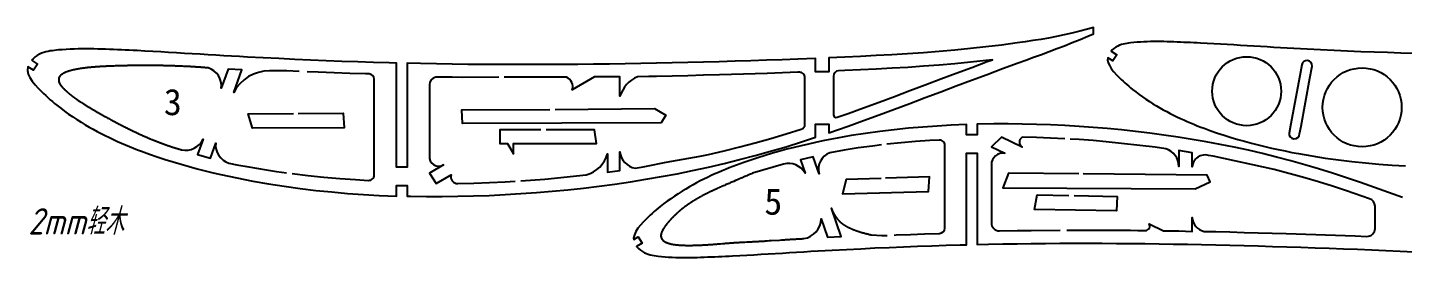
# Model space of a CAD drawing. Header units: millimetres. Extents: x 1828 to 2818, y 1050 to 1146.
# Drawn here: x 1828 to 2350, y 1058 to 1145 of the extents above; entities that cross this region are included whole.
import ezdxf

# ---------------------------------------------------------------- set-up
doc = ezdxf.new("R2010")
doc.units = ezdxf.units.MM
doc.layers.add('2mm轻木', color=3, linetype='Continuous')
doc.styles.add('工程文字', font='gbeitc.shx', dxfattribs={"bigfont": 'gbcbig.shx'})
doc.styles.add('样式_4', font='txt', dxfattribs={"height": 10})

msp = doc.modelspace()

# ---------------------------------------------------------------- linework, layer by layer
at = {"layer": '2mm轻木', "lineweight": 25}
msp.add_lwpolyline([(1829.66, 1132.43), (1831.94, 1131), (1830.44, 1128.61), (1828.25, 1129.98), (1828.23, 1129.91), (1828.13, 1128.56), (1828.44, 1127.19), (1829.06, 1125.83), (1829.94, 1124.47), (1830.99, 1123.16), (1832.14, 1121.89), (1833.33, 1120.69), (1834.21, 1119.83), (1835.07, 1119.01), (1835.92, 1118.23), (1836.76, 1117.47), (1837.6, 1116.74), (1838.44, 1116.03), (1839.3, 1115.34), (1840.74, 1114.22), (1842.22, 1113.11), (1843.73, 1112.03), (1845.28, 1110.97), (1846.86, 1109.94), (1848.45, 1108.93), (1850.06, 1107.95), (1851.56, 1107.07), (1853.07, 1106.22), (1854.59, 1105.39), (1856.11, 1104.59), (1857.65, 1103.81), (1859.19, 1103.05), (1860.75, 1102.32), (1862.24, 1101.64), (1863.75, 1100.97), (1865.26, 1100.33), (1866.78, 1099.7), (1868.31, 1099.09), (1869.84, 1098.49), (1871.38, 1097.91), (1874.37, 1096.82), (1877.36, 1095.79), (1880.37, 1094.8), (1883.4, 1093.86), (1886.44, 1092.95), (1889.49, 1092.09), (1892.55, 1091.27), (1895.54, 1090.5), (1898.54, 1089.76), (1901.55, 1089.06), (1904.56, 1088.39), (1907.58, 1087.75), (1910.61, 1087.14), (1913.64, 1086.56), (1919.59, 1085.52), (1925.56, 1084.59), (1931.55, 1083.76), (1937.55, 1083.04), (1943.56, 1082.43), (1949.59, 1081.9), (1955.62, 1081.47), (1961.59, 1081.13), (1968.16, 1080.89), (1968.16, 1084.89), (1972.16, 1084.89), (1972.16, 1080.89), (1973.52, 1080.85), (1979.49, 1080.75), (1985.47, 1080.74), (1991.44, 1080.8), (1997.41, 1080.94), (2003.37, 1081.15), (2009.33, 1081.44), (2015.28, 1081.79), (2021.23, 1082.23), (2027.17, 1082.73), (2033.11, 1083.3), (2039.04, 1083.94), (2045, 1084.66), (2050.95, 1085.44), (2056.89, 1086.31), (2062.81, 1087.25), (2068.73, 1088.27), (2074.62, 1089.37), (2080.51, 1090.56), (2086.47, 1091.85), (2092.42, 1093.24), (2098.34, 1094.71), (2104.24, 1096.26), (2110.11, 1097.9), (2115.97, 1099.63), (2121.79, 1101.43), (2127.16, 1103.18), (2127.16, 1108.18), (2132.16, 1108.18), (2132.16, 1104.86), (2139.51, 1107.42), (2145.38, 1109.53), (2151.23, 1111.68), (2157.08, 1113.85), (2162.92, 1116.04), (2168.78, 1118.25), (2174.65, 1120.46), (2180.51, 1122.67), (2186.38, 1124.87), (2192.25, 1127.06), (2198.12, 1129.24), (2204, 1131.41), (2206.95, 1132.49), (2209.89, 1133.57), (2212.84, 1134.65), (2215.77, 1135.74), (2218.71, 1136.85), (2221.63, 1137.97), (2224.55, 1139.12), (2227.5, 1140.32), (2230.44, 1141.54), (2232.59, 1142.47), (2232.59, 1144.87), (2230.33, 1144.2), (2227.37, 1143.42), (2224.39, 1142.68), (2221.46, 1142.02), (2218.52, 1141.42), (2215.56, 1140.86), (2212.6, 1140.35), (2209.63, 1139.87), (2206.65, 1139.42), (2203.67, 1139), (2197.75, 1138.22), (2191.82, 1137.51), (2185.89, 1136.86), (2179.94, 1136.28), (2174, 1135.75), (2168.05, 1135.29), (2162.09, 1134.87), (2156.14, 1134.51), (2150.19, 1134.19), (2144.24, 1133.9), (2138.29, 1133.65), (2132.16, 1133.41), (2132.16, 1128.07), (2127.16, 1128.07), (2127.16, 1133.07), (2120.42, 1132.84), (2114.46, 1132.63), (2108.5, 1132.44), (2102.54, 1132.24), (2096.59, 1132.06), (2090.63, 1131.88), (2084.67, 1131.72), (2078.71, 1131.56), (2072.75, 1131.42), (2066.79, 1131.29), (2060.83, 1131.18), (2054.87, 1131.07), (2048.91, 1130.99), (2042.95, 1130.91), (2036.98, 1130.85), (2031.02, 1130.8), (2025.05, 1130.77), (2019.09, 1130.76), (2013.12, 1130.76), (2007.16, 1130.78), (2001.19, 1130.81), (1995.22, 1130.87), (1989.25, 1130.94), (1983.28, 1131.04), (1977.31, 1131.15), (1972.16, 1131.27), (1972.16, 1091.89), (1968.16, 1091.89), (1968.16, 1131.36), (1965.37, 1131.44), (1959.39, 1131.61), (1953.42, 1131.8), (1947.44, 1132.01), (1941.46, 1132.24), (1935.49, 1132.49), (1929.51, 1132.75), (1923.53, 1133.04), (1917.56, 1133.34), (1911.58, 1133.66), (1908.59, 1133.82), (1905.6, 1133.99), (1902.61, 1134.16), (1899.62, 1134.34), (1896.63, 1134.51), (1893.64, 1134.69), (1890.65, 1134.88), (1887.66, 1135.06), (1884.67, 1135.24), (1881.68, 1135.42), (1878.69, 1135.6), (1875.7, 1135.77), (1872.71, 1135.93), (1869.72, 1136.08), (1868.22, 1136.15), (1866.73, 1136.22), (1865.23, 1136.29), (1863.74, 1136.35), (1862.25, 1136.41), (1860.75, 1136.47), (1859.26, 1136.53), (1857.77, 1136.59), (1856.27, 1136.64), (1854.78, 1136.68), (1853.29, 1136.72), (1851.8, 1136.74), (1850.3, 1136.76), (1848.81, 1136.75), (1847.31, 1136.73), (1845.82, 1136.7), (1844.33, 1136.64), (1842.84, 1136.56), (1841.35, 1136.45), (1839.87, 1136.33), (1838.39, 1136.17), (1837.57, 1136.07), (1836.74, 1135.95), (1835.92, 1135.81), (1835.11, 1135.62), (1834.3, 1135.39), (1833.5, 1135.1), (1832.71, 1134.74), (1831.84, 1134.25), (1831, 1133.67), (1830.23, 1133.02)], close=True, dxfattribs=at)
for points in [[(2354.26, 1135.01), (2349.2, 1135.15), (2344.14, 1135.32), (2339.07, 1135.5), (2334.01, 1135.69), (2328.94, 1135.9), (2323.88, 1136.13), (2318.81, 1136.37), (2313.75, 1136.62), (2308.68, 1136.89), (2306.15, 1137.03), (2303.61, 1137.17), (2301.08, 1137.32), (2298.54, 1137.47), (2296.01, 1137.62), (2293.48, 1137.77), (2290.94, 1137.92), (2288.41, 1138.08), (2285.87, 1138.23), (2283.34, 1138.39), (2280.81, 1138.54), (2278.27, 1138.68), (2275.74, 1138.82), (2273.2, 1138.95), (2271.93, 1139.01), (2270.67, 1139.07), (2269.4, 1139.12), (2268.14, 1139.18), (2266.87, 1139.23), (2265.6, 1139.28), (2264.34, 1139.33), (2263.07, 1139.37), (2261.81, 1139.42), (2260.54, 1139.45), (2259.28, 1139.49), (2258.01, 1139.51), (2256.75, 1139.52), (2255.48, 1139.52), (2254.22, 1139.5), (2252.95, 1139.47), (2251.69, 1139.42), (2250.42, 1139.35), (2249.16, 1139.26), (2247.91, 1139.15), (2246.65, 1139.02), (2245.95, 1138.94), (2245.26, 1138.84), (2244.56, 1138.72), (2243.87, 1138.56), (2243.19, 1138.36), (2242.51, 1138.12), (2241.84, 1137.81), (2241.1, 1137.39), (2240.39, 1136.9), (2239.73, 1136.35), (2239.31, 1135.91), (2241.49, 1134.54), (2239.99, 1132.15), (2238.02, 1133.39), (2237.96, 1132.57), (2238.22, 1131.41), (2238.75, 1130.26), (2239.49, 1129.11), (2240.38, 1127.99), (2241.36, 1126.92), (2242.36, 1125.9), (2243.11, 1125.17), (2243.84, 1124.48), (2244.56, 1123.81), (2245.27, 1123.18), (2245.98, 1122.56), (2246.7, 1121.96), (2247.43, 1121.37), (2248.64, 1120.42), (2249.9, 1119.48), (2251.18, 1118.57), (2252.49, 1117.67), (2253.83, 1116.79), (2255.18, 1115.94), (2256.55, 1115.11), (2257.82, 1114.36), (2259.1, 1113.64), (2260.38, 1112.94), (2261.67, 1112.26), (2262.97, 1111.6), (2264.28, 1110.96), (2265.6, 1110.33), (2266.87, 1109.76), (2268.14, 1109.19), (2269.43, 1108.65), (2270.71, 1108.11), (2272.01, 1107.59), (2273.31, 1107.09), (2274.61, 1106.59), (2277.14, 1105.67), (2279.68, 1104.8), (2282.23, 1103.96), (2284.8, 1103.16), (2287.37, 1102.4), (2289.96, 1101.67), (2292.55, 1100.97), (2295.09, 1100.32), (2297.63, 1099.69), (2300.18, 1099.1), (2302.73, 1098.53), (2305.29, 1097.99), (2307.85, 1097.47), (2310.42, 1096.98), (2315.47, 1096.09), (2320.53, 1095.31), (2325.6, 1094.61), (2330.69, 1094), (2335.79, 1093.47), (2340.89, 1093.03), (2346, 1092.66), (2351.06, 1092.38)], [(2349.87, 1080.34), (2344.59, 1082.28), (2339.29, 1084.18), (2333.98, 1086.04), (2328.65, 1087.85), (2323.29, 1089.59), (2318.03, 1091.22), (2312.75, 1092.77), (2307.44, 1094.25), (2302.11, 1095.66), (2296.77, 1096.99), (2291.4, 1098.24), (2286.02, 1099.4), (2280.7, 1100.48), (2275.38, 1101.47), (2270.04, 1102.39), (2264.69, 1103.24), (2259.32, 1104.02), (2253.95, 1104.73), (2248.57, 1105.38), (2243.21, 1105.96), (2237.85, 1106.48), (2232.49, 1106.93), (2227.12, 1107.32), (2221.74, 1107.64), (2216.36, 1107.9), (2210.98, 1108.09), (2205.59, 1108.21), (2200.2, 1108.27), (2194.8, 1108.26), (2188.42, 1108.16), (2188.42, 1104.16), (2184.42, 1104.16), (2184.42, 1108.03), (2178.63, 1107.78), (2173.25, 1107.47), (2167.8, 1107.08), (2162.36, 1106.61), (2156.93, 1106.05), (2151.51, 1105.4), (2146.11, 1104.66), (2140.72, 1103.82), (2135.34, 1102.88), (2132.6, 1102.35), (2129.87, 1101.8), (2127.14, 1101.23), (2124.42, 1100.62), (2121.71, 1099.98), (2119, 1099.32), (2116.3, 1098.63), (2113.54, 1097.88), (2110.78, 1097.1), (2108.04, 1096.29), (2105.3, 1095.44), (2102.58, 1094.55), (2099.88, 1093.61), (2097.19, 1092.63), (2095.8, 1092.11), (2094.41, 1091.57), (2093.03, 1091.01), (2091.66, 1090.45), (2090.29, 1089.86), (2088.93, 1089.26), (2087.58, 1088.65), (2086.18, 1087.98), (2084.78, 1087.3), (2083.4, 1086.6), (2082.02, 1085.87), (2080.65, 1085.12), (2079.29, 1084.35), (2077.94, 1083.56), (2076.48, 1082.68), (2075.04, 1081.77), (2073.62, 1080.83), (2072.22, 1079.88), (2070.85, 1078.9), (2069.51, 1077.91), (2068.22, 1076.89), (2067.44, 1076.26), (2066.68, 1075.62), (2065.92, 1074.96), (2065.16, 1074.28), (2064.39, 1073.58), (2063.62, 1072.84), (2062.82, 1072.06), (2061.76, 1070.98), (2060.71, 1069.83), (2059.76, 1068.64), (2058.97, 1067.42), (2058.41, 1066.19), (2058.13, 1064.95), (2058.17, 1064.41), (2059.83, 1065.45), (2061.33, 1063.06), (2059.26, 1061.76), (2059.4, 1061.57), (2060.02, 1060.93), (2060.72, 1060.34), (2061.48, 1059.82), (2062.27, 1059.37), (2062.98, 1059.05), (2063.7, 1058.78), (2064.43, 1058.57), (2065.17, 1058.41), (2065.91, 1058.28), (2066.65, 1058.17), (2067.4, 1058.08), (2068.73, 1057.94), (2070.07, 1057.82), (2071.41, 1057.73), (2072.76, 1057.66), (2074.1, 1057.61), (2075.45, 1057.57), (2076.8, 1057.55), (2078.15, 1057.55), (2079.5, 1057.56), (2080.85, 1057.59), (2082.2, 1057.62), (2083.54, 1057.66), (2084.89, 1057.71), (2086.24, 1057.76), (2087.59, 1057.81), (2088.93, 1057.86), (2090.28, 1057.92), (2091.63, 1057.98), (2092.98, 1058.04), (2094.33, 1058.1), (2095.68, 1058.16), (2098.38, 1058.3), (2101.08, 1058.45), (2103.78, 1058.6), (2106.48, 1058.76), (2109.18, 1058.92), (2114.58, 1059.25), (2117.28, 1059.41), (2119.98, 1059.58), (2122.68, 1059.74), (2125.38, 1059.9), (2128.08, 1060.05), (2130.78, 1060.2), (2133.48, 1060.35), (2138.88, 1060.64), (2144.28, 1060.91), (2149.67, 1061.17), (2155.07, 1061.41), (2160.46, 1061.63), (2165.86, 1061.84), (2171.26, 1062.03), (2176.66, 1062.2), (2182.05, 1062.36), (2184.42, 1062.41), (2184.42, 1097.16), (2188.42, 1097.16), (2188.42, 1062.54), (2192.83, 1062.61), (2198.22, 1062.72), (2203.61, 1062.8), (2209.01, 1062.87), (2214.39, 1062.92), (2219.78, 1062.95), (2225.17, 1062.97), (2230.55, 1062.97), (2235.94, 1062.95), (2241.33, 1062.93), (2246.71, 1062.89), (2252.1, 1062.83), (2257.48, 1062.76), (2262.86, 1062.68), (2268.25, 1062.59), (2273.63, 1062.49), (2279.01, 1062.37), (2284.39, 1062.24), (2289.78, 1062.1), (2295.15, 1061.95), (2300.53, 1061.79), (2305.91, 1061.63), (2311.29, 1061.45), (2316.67, 1061.27), (2322.05, 1061.09), (2327.43, 1060.9), (2332.81, 1060.71), (2338.19, 1060.5), (2343.56, 1060.27), (2348.94, 1060.01), (2354.31, 1059.72)]]:
    msp.add_lwpolyline(points, dxfattribs=at)
msp.add_lwpolyline([(2133.97, 1126.41), (2133.97, 1111.74, 0.516699), (2135.3, 1110.79), (2139.53, 1112.28), (2145.4, 1114.38), (2151.25, 1116.53), (2157.09, 1118.71), (2162.93, 1120.9), (2168.8, 1123.11), (2174.67, 1125.32), (2180.53, 1127.53), (2186.4, 1129.73), (2192.27, 1131.92), (2194.23, 1132.65), (2185.9, 1131.72), (2179.96, 1131.13), (2174.02, 1130.61), (2168.07, 1130.14), (2162.11, 1129.73), (2156.16, 1129.37), (2150.21, 1129.04), (2144.26, 1128.76), (2138.31, 1128.5), (2135.9, 1128.41, 0.402806)], format="xyb", close=True, dxfattribs=at)
at = {"layer": '2mm轻木'}
msp.add_lwpolyline([(2311.36, 1107.36), (2314.76, 1125.68), (2315.59, 1130.17, 0.937462), (2311.63, 1130.71), (2310.85, 1126.5), (2307.35, 1107.63), (2306.82, 1104.77, 1), (2310.82, 1104.47), (2311.36, 1107.36)], format="xyb", dxfattribs=at)
at = {"layer": '2mm轻木', "lineweight": 25}
for points in [[(1931.17, 1128.2), (1926.51, 1128.4), (1919.91, 1128.4, 0.2782), (1906.37, 1120.24), (1909.42, 1128.81), (1904.23, 1129.09), (1901.66, 1121.86, 0.36329), (1896.65, 1129.52), (1896.43, 1129.54), (1896.21, 1129.56), (1895.99, 1129.58), (1895.77, 1129.6), (1895.55, 1129.61), (1895.33, 1129.63), (1895.11, 1129.65), (1894.89, 1129.67), (1894.67, 1129.68), (1894.45, 1129.7), (1894.23, 1129.72), (1894.01, 1129.73), (1893.79, 1129.75), (1893.57, 1129.76), (1893.35, 1129.78), (1893.13, 1129.8), (1892.91, 1129.81), (1892.69, 1129.83), (1892.47, 1129.84), (1892.25, 1129.85), (1892.03, 1129.87), (1891.81, 1129.88), (1891.59, 1129.9), (1891.37, 1129.91), (1891.15, 1129.92), (1890.93, 1129.94), (1890.71, 1129.95), (1890.49, 1129.96), (1890.27, 1129.98), (1890.05, 1129.99), (1889.83, 1130), (1889.61, 1130.01), (1889.39, 1130.03), (1889.17, 1130.04), (1888.95, 1130.05), (1888.73, 1130.06), (1888.51, 1130.07), (1888.29, 1130.08), (1888.07, 1130.09), (1887.85, 1130.1), (1887.41, 1130.12), (1886.97, 1130.14), (1886.53, 1130.16), (1886.08, 1130.18), (1885.64, 1130.2), (1885.2, 1130.22), (1884.76, 1130.23), (1884.32, 1130.25), (1883.88, 1130.26), (1883.44, 1130.28), (1883, 1130.29), (1882.56, 1130.3), (1882.12, 1130.32), (1881.68, 1130.33), (1881.24, 1130.34), (1880.8, 1130.35), (1880.35, 1130.36), (1879.91, 1130.37), (1879.47, 1130.38), (1879.03, 1130.39), (1878.59, 1130.39), (1878.15, 1130.4), (1877.71, 1130.41), (1877.27, 1130.41), (1876.83, 1130.42), (1876.39, 1130.42), (1875.95, 1130.43), (1875.5, 1130.43), (1875.06, 1130.43), (1874.62, 1130.43), (1874.18, 1130.44), (1873.74, 1130.44), (1873.3, 1130.44), (1872.86, 1130.44), (1872.42, 1130.44), (1871.98, 1130.44), (1871.54, 1130.44), (1871.09, 1130.44), (1870.65, 1130.43), (1870.21, 1130.43), (1869.77, 1130.43), (1869.33, 1130.42), (1868.89, 1130.42), (1868.45, 1130.41), (1868.01, 1130.41), (1867.57, 1130.4), (1867.13, 1130.4), (1866.68, 1130.39), (1866.24, 1130.38), (1865.8, 1130.37), (1865.36, 1130.37), (1864.92, 1130.36), (1864.48, 1130.35), (1864.04, 1130.34), (1863.6, 1130.32), (1863.16, 1130.31), (1862.72, 1130.3), (1862.28, 1130.29), (1861.83, 1130.28), (1861.39, 1130.26), (1860.95, 1130.25), (1860.73, 1130.24), (1860.51, 1130.23), (1860.29, 1130.22), (1860.07, 1130.21), (1859.85, 1130.21), (1859.63, 1130.2), (1859.41, 1130.19), (1859.19, 1130.18), (1858.97, 1130.17), (1858.75, 1130.16), (1858.53, 1130.15), (1858.31, 1130.14), (1858.09, 1130.13), (1857.87, 1130.12), (1857.65, 1130.11), (1857.43, 1130.1), (1857.21, 1130.09), (1856.99, 1130.08), (1856.77, 1130.06), (1856.55, 1130.05), (1856.33, 1130.04), (1856.11, 1130.03), (1855.89, 1130.01), (1855.67, 1130), (1855.45, 1129.99), (1855.23, 1129.97), (1855.01, 1129.96), (1854.79, 1129.94), (1854.57, 1129.93), (1854.35, 1129.91), (1854.13, 1129.9), (1853.91, 1129.88), (1853.69, 1129.86), (1853.47, 1129.85), (1853.25, 1129.83), (1853.03, 1129.81), (1852.81, 1129.79), (1852.59, 1129.77), (1852.37, 1129.75), (1852.15, 1129.73), (1851.93, 1129.71), (1851.71, 1129.69), (1851.49, 1129.67), (1851.27, 1129.65), (1851.05, 1129.62), (1850.83, 1129.6), (1850.61, 1129.58), (1850.39, 1129.55), (1850.18, 1129.52), (1849.96, 1129.5), (1849.85, 1129.48), (1849.74, 1129.47), (1849.63, 1129.46), (1849.52, 1129.44), (1849.41, 1129.43), (1849.3, 1129.41), (1849.19, 1129.4), (1849.08, 1129.38), (1848.97, 1129.37), (1848.86, 1129.35), (1848.75, 1129.34), (1848.64, 1129.32), (1848.53, 1129.31), (1848.42, 1129.29), (1848.31, 1129.27), (1848.2, 1129.26), (1848.09, 1129.24), (1847.99, 1129.22), (1847.88, 1129.2), (1847.77, 1129.19), (1847.66, 1129.17), (1847.55, 1129.15), (1847.44, 1129.13), (1847.33, 1129.11), (1847.22, 1129.09), (1847.11, 1129.07), (1847.01, 1129.05), (1846.9, 1129.03), (1846.79, 1129.01), (1846.68, 1128.99), (1846.57, 1128.97), (1846.46, 1128.95), (1846.36, 1128.93), (1846.25, 1128.91), (1846.14, 1128.88), (1846.03, 1128.86), (1845.92, 1128.84), (1845.82, 1128.81), (1845.71, 1128.79), (1845.6, 1128.77), (1845.49, 1128.74), (1845.39, 1128.72), (1845.28, 1128.69), (1845.17, 1128.67), (1845.07, 1128.64), (1844.96, 1128.61), (1844.85, 1128.59), (1844.75, 1128.56), (1844.64, 1128.53), (1844.54, 1128.5), (1844.43, 1128.48), (1844.32, 1128.45), (1844.22, 1128.42), (1844.11, 1128.39), (1844.01, 1128.36), (1843.9, 1128.33), (1843.8, 1128.29), (1843.74, 1128.28), (1843.69, 1128.26), (1843.64, 1128.24), (1843.59, 1128.23), (1843.54, 1128.21), (1843.48, 1128.19), (1843.43, 1128.18), (1843.38, 1128.16), (1843.33, 1128.14), (1843.28, 1128.12), (1843.22, 1128.1), (1843.17, 1128.09), (1843.12, 1128.07), (1843.07, 1128.05), (1843.02, 1128.03), (1842.97, 1128.01), (1842.91, 1127.99), (1842.86, 1127.97), (1842.81, 1127.95), (1842.76, 1127.93), (1842.71, 1127.91), (1842.66, 1127.88), (1842.61, 1127.86), (1842.56, 1127.84), (1842.51, 1127.82), (1842.46, 1127.8), (1842.41, 1127.77), (1842.35, 1127.75), (1842.3, 1127.73), (1842.25, 1127.7), (1842.2, 1127.68), (1842.15, 1127.65), (1842.1, 1127.63), (1842.05, 1127.6), (1842, 1127.58), (1841.95, 1127.55), (1841.91, 1127.53), (1841.86, 1127.5), (1841.81, 1127.47), (1841.76, 1127.45), (1841.71, 1127.42), (1841.66, 1127.39), (1841.61, 1127.36), (1841.56, 1127.33), (1841.51, 1127.3), (1841.46, 1127.27), (1841.41, 1127.24), (1841.37, 1127.21), (1841.32, 1127.18), (1841.27, 1127.15), (1841.22, 1127.12), (1841.18, 1127.08), (1841.13, 1127.05), (1841.08, 1127.02), (1841.04, 1126.98), (1840.99, 1126.95), (1840.97, 1126.93), (1840.95, 1126.91), (1840.92, 1126.89), (1840.9, 1126.88), (1840.88, 1126.86), (1840.86, 1126.84), (1840.84, 1126.82), (1840.81, 1126.8), (1840.79, 1126.79), (1840.77, 1126.77), (1840.75, 1126.75), (1840.73, 1126.73), (1840.71, 1126.71), (1840.69, 1126.69), (1840.67, 1126.67), (1840.65, 1126.65), (1840.63, 1126.63), (1840.61, 1126.61), (1840.59, 1126.59), (1840.57, 1126.57), (1840.55, 1126.55), (1840.53, 1126.53), (1840.52, 1126.51), (1840.5, 1126.49), (1840.48, 1126.47), (1840.46, 1126.45), (1840.44, 1126.43), (1840.43, 1126.4), (1840.41, 1126.38), (1840.39, 1126.36), (1840.38, 1126.34), (1840.36, 1126.32), (1840.35, 1126.3), (1840.33, 1126.27), (1840.31, 1126.25), (1840.3, 1126.23), (1840.29, 1126.2), (1840.27, 1126.18), (1840.26, 1126.16), (1840.24, 1126.13), (1840.23, 1126.11), (1840.22, 1126.09), (1840.2, 1126.06), (1840.19, 1126.04), (1840.18, 1126.02), (1840.17, 1125.99), (1840.16, 1125.97), (1840.15, 1125.94), (1840.14, 1125.92), (1840.13, 1125.89), (1840.12, 1125.87), (1840.11, 1125.84), (1840.1, 1125.81), (1840.09, 1125.79), (1840.08, 1125.76), (1840.07, 1125.74), (1840.06, 1125.71), (1840.06, 1125.68), (1840.05, 1125.66), (1840.04, 1125.63), (1840.04, 1125.6), (1840.03, 1125.58), (1840.02, 1125.55), (1840.02, 1125.52), (1840.01, 1125.49), (1840.01, 1125.47), (1840, 1125.44), (1840, 1125.41), (1840, 1125.38), (1839.99, 1125.36), (1839.99, 1125.33), (1839.99, 1125.3), (1839.98, 1125.27), (1839.98, 1125.25), (1839.98, 1125.22), (1839.98, 1125.19), (1839.98, 1125.16), (1839.98, 1125.13), (1839.98, 1125.1), (1839.98, 1125.08), (1839.97, 1125.05), (1839.98, 1125.02), (1839.98, 1124.99), (1839.98, 1124.96), (1839.98, 1124.93), (1839.98, 1124.9), (1839.98, 1124.88), (1839.98, 1124.85), (1839.98, 1124.82), (1839.99, 1124.79), (1839.99, 1124.76), (1839.99, 1124.73), (1840, 1124.71), (1840, 1124.68), (1840, 1124.65), (1840.01, 1124.62), (1840.01, 1124.59), (1840.02, 1124.56), (1840.02, 1124.53), (1840.03, 1124.51), (1840.03, 1124.48), (1840.04, 1124.45), (1840.04, 1124.42), (1840.05, 1124.39), (1840.05, 1124.37), (1840.06, 1124.34), (1840.07, 1124.31), (1840.07, 1124.28), (1840.08, 1124.26), (1840.09, 1124.23), (1840.1, 1124.2), (1840.1, 1124.17), (1840.11, 1124.15), (1840.12, 1124.12), (1840.13, 1124.09), (1840.14, 1124.07), (1840.15, 1124.04), (1840.16, 1124.01), (1840.17, 1123.99), (1840.18, 1123.96), (1840.19, 1123.93), (1840.2, 1123.91), (1840.21, 1123.88), (1840.22, 1123.86), (1840.23, 1123.83), (1840.24, 1123.8), (1840.25, 1123.78), (1840.26, 1123.75), (1840.27, 1123.73), (1840.28, 1123.7), (1840.3, 1123.68), (1840.31, 1123.65), (1840.32, 1123.63), (1840.33, 1123.6), (1840.35, 1123.58), (1840.36, 1123.55), (1840.37, 1123.53), (1840.39, 1123.51), (1840.4, 1123.48), (1840.41, 1123.46), (1840.44, 1123.41), (1840.47, 1123.36), (1840.5, 1123.31), (1840.53, 1123.27), (1840.56, 1123.22), (1840.59, 1123.17), (1840.62, 1123.13), (1840.65, 1123.08), (1840.68, 1123.04), (1840.71, 1122.99), (1840.74, 1122.95), (1840.78, 1122.9), (1840.81, 1122.86), (1840.85, 1122.82), (1840.88, 1122.77), (1840.91, 1122.73), (1840.95, 1122.69), (1840.98, 1122.64), (1841.02, 1122.6), (1841.06, 1122.56), (1841.09, 1122.51), (1841.13, 1122.47), (1841.16, 1122.43), (1841.2, 1122.39), (1841.24, 1122.35), (1841.28, 1122.31), (1841.35, 1122.22), (1841.42, 1122.14), (1841.5, 1122.06), (1841.57, 1121.98), (1841.65, 1121.9), (1841.73, 1121.82), (1841.8, 1121.74), (1841.88, 1121.66), (1841.96, 1121.58), (1842.04, 1121.5), (1842.11, 1121.42), (1842.19, 1121.35), (1842.27, 1121.27), (1842.35, 1121.19), (1842.43, 1121.12), (1842.51, 1121.04), (1842.59, 1120.97), (1842.67, 1120.89), (1842.75, 1120.82), (1842.84, 1120.74), (1842.92, 1120.67), (1843, 1120.59), (1843.08, 1120.52), (1843.16, 1120.45), (1843.25, 1120.38), (1843.33, 1120.3), (1843.41, 1120.23), (1843.5, 1120.16), (1843.58, 1120.09), (1843.66, 1120.02), (1843.75, 1119.95), (1843.83, 1119.88), (1843.92, 1119.81), (1844, 1119.74), (1844.09, 1119.67), (1844.18, 1119.6), (1844.26, 1119.53), (1844.35, 1119.46), (1844.43, 1119.39), (1844.52, 1119.32), (1844.61, 1119.26), (1844.69, 1119.19), (1844.78, 1119.12), (1844.87, 1119.05), (1844.96, 1118.99), (1845.04, 1118.92), (1845.13, 1118.85), (1845.22, 1118.79), (1845.31, 1118.72), (1845.4, 1118.66), (1845.49, 1118.59), (1845.57, 1118.53), (1845.66, 1118.46), (1845.75, 1118.39), (1845.84, 1118.33), (1845.93, 1118.27), (1846.02, 1118.2), (1846.11, 1118.14), (1846.2, 1118.07), (1846.29, 1118.01), (1846.38, 1117.94), (1846.47, 1117.88), (1846.56, 1117.82), (1846.65, 1117.75), (1846.74, 1117.69), (1846.92, 1117.57), (1847.11, 1117.44), (1847.29, 1117.32), (1847.47, 1117.19), (1847.65, 1117.07), (1847.84, 1116.94), (1848.02, 1116.82), (1848.2, 1116.7), (1848.39, 1116.58), (1848.57, 1116.46), (1848.76, 1116.33), (1848.94, 1116.21), (1849.13, 1116.09), (1849.31, 1115.97), (1849.5, 1115.85), (1849.68, 1115.74), (1849.87, 1115.62), (1850.05, 1115.5), (1850.24, 1115.38), (1850.43, 1115.26), (1850.61, 1115.15), (1850.8, 1115.03), (1850.99, 1114.91), (1851.18, 1114.8), (1851.36, 1114.68), (1851.55, 1114.57), (1851.74, 1114.45), (1851.93, 1114.34), (1852.12, 1114.22), (1852.31, 1114.11), (1852.5, 1114), (1852.68, 1113.88), (1852.87, 1113.77), (1853.06, 1113.66), (1853.25, 1113.55), (1853.44, 1113.43), (1853.63, 1113.32), (1853.82, 1113.21), (1854.01, 1113.1), (1854.21, 1112.99), (1854.4, 1112.88), (1854.59, 1112.77), (1854.78, 1112.66), (1854.97, 1112.55), (1855.16, 1112.44), (1855.35, 1112.33), (1855.54, 1112.22), (1855.74, 1112.11), (1855.93, 1112), (1856.12, 1111.89), (1856.31, 1111.79), (1856.51, 1111.68), (1856.7, 1111.57), (1856.89, 1111.46), (1857.08, 1111.36), (1857.28, 1111.25), (1857.47, 1111.14), (1857.66, 1111.04), (1857.86, 1110.93), (1858.05, 1110.82), (1858.24, 1110.72), (1858.63, 1110.51), (1859.02, 1110.29), (1859.4, 1110.08), (1859.79, 1109.87), (1859.99, 1109.77), (1860.18, 1109.66), (1860.37, 1109.56), (1860.57, 1109.46), (1860.76, 1109.35), (1860.96, 1109.25), (1861.15, 1109.14), (1861.35, 1109.04), (1861.54, 1108.94), (1861.74, 1108.83), (1861.93, 1108.73), (1862.13, 1108.63), (1862.32, 1108.53), (1862.52, 1108.42), (1862.71, 1108.32), (1862.91, 1108.22), (1863.11, 1108.12), (1863.3, 1108.02), (1863.5, 1107.91), (1863.69, 1107.81), (1863.89, 1107.71), (1864.09, 1107.61), (1864.28, 1107.51), (1864.48, 1107.41), (1864.68, 1107.31), (1864.87, 1107.21), (1865.07, 1107.11), (1865.27, 1107.01), (1865.46, 1106.91), (1865.66, 1106.82), (1865.86, 1106.72), (1866.05, 1106.62), (1866.25, 1106.52), (1866.45, 1106.42), (1866.65, 1106.32), (1866.85, 1106.23), (1867.04, 1106.13), (1867.24, 1106.03), (1867.44, 1105.94), (1867.64, 1105.84), (1867.84, 1105.74), (1868.03, 1105.65), (1868.23, 1105.55), (1868.43, 1105.46), (1868.63, 1105.36), (1868.83, 1105.27), (1869.03, 1105.17), (1869.23, 1105.08), (1869.43, 1104.99), (1869.63, 1104.89), (1869.83, 1104.8), (1870.03, 1104.71), (1870.23, 1104.61), (1870.43, 1104.52), (1870.63, 1104.43), (1870.83, 1104.34), (1871.03, 1104.25), (1871.23, 1104.16), (1871.43, 1104.07), (1871.63, 1103.98), (1871.83, 1103.89), (1872.03, 1103.8), (1872.24, 1103.71), (1872.44, 1103.62), (1872.64, 1103.53), (1872.84, 1103.44), (1873.04, 1103.35), (1873.24, 1103.26), (1873.45, 1103.18), (1873.65, 1103.09), (1873.85, 1103), (1874.05, 1102.92), (1874.26, 1102.83), (1874.46, 1102.74), (1874.66, 1102.66), (1874.87, 1102.57), (1875.07, 1102.49), (1875.27, 1102.4), (1875.48, 1102.32), (1875.68, 1102.24), (1875.89, 1102.15), (1876.09, 1102.07), (1876.29, 1101.99), (1876.5, 1101.91), (1876.7, 1101.83), (1876.91, 1101.74), (1877.11, 1101.66), (1877.32, 1101.58), (1877.52, 1101.5), (1877.73, 1101.42), (1877.94, 1101.34), (1878.14, 1101.26), (1878.35, 1101.19), (1878.55, 1101.11), (1878.76, 1101.03), (1878.97, 1100.95), (1879.17, 1100.88), (1879.38, 1100.8), (1879.59, 1100.72), (1879.79, 1100.65), (1880, 1100.57), (1880.21, 1100.5), (1880.42, 1100.42), (1880.63, 1100.35), (1880.83, 1100.28), (1881.04, 1100.2), (1881.25, 1100.13), (1881.46, 1100.06), (1881.67, 1099.99), (1881.88, 1099.91), (1882.09, 1099.84), (1882.3, 1099.77), (1882.51, 1099.7), (1882.72, 1099.63), (1882.93, 1099.56), (1883.14, 1099.5), (1883.35, 1099.43), (1883.56, 1099.36), (1883.77, 1099.29), (1883.98, 1099.23), (1884.19, 1099.16), (1884.4, 1099.09), (1884.61, 1099.03), (1884.82, 1098.96), (1885.04, 1098.9), (1885.25, 1098.84), (1885.46, 1098.77), (1885.67, 1098.71), (1885.89, 1098.65), (1886.1, 1098.59), (1886.31, 1098.52), (1886.53, 1098.46, 0.358963), (1894.76, 1102.51), (1892.69, 1096.7), (1897.51, 1095.32), (1899.54, 1101.01, 0.36181), (1904.58, 1093.4), (1907.6, 1092.79), (1910.64, 1092.21), (1916.59, 1091.17), (1922.56, 1090.24), (1926.4, 1089.71)], [(1928.55, 1089.41), (1934.55, 1088.69), (1940.56, 1088.07), (1946.59, 1087.55), (1952.62, 1087.12), (1957.55, 1086.84, 0.431039), (1959.66, 1088.83), (1959.66, 1125.22, 0.405815), (1957.72, 1127.22), (1956.39, 1127.26), (1950.42, 1127.45), (1944.44, 1127.66), (1938.46, 1127.89), (1934.24, 1128.06)], [(2015.3, 1086.65), (2024.41, 1087.31), (2040.17, 1088.95, 0.270476), (2048.19, 1096.97), (2048.19, 1089.96), (2052.92, 1090.61), (2052.92, 1097.67, 0.341833), (2058.75, 1091.47), (2061.77, 1091.98), (2062.95, 1092.25), (2070.46, 1093.74), (2083.31, 1096.02), (2086.49, 1096.71), (2092.44, 1098.09), (2098.36, 1099.56), (2104.25, 1101.12), (2110.13, 1102.76), (2115.98, 1104.48), (2121.72, 1106.26, 0.328711), (2123.13, 1108.17), (2123.13, 1125.87, 0.424427), (2121.06, 1127.87), (2120.44, 1127.85), (2108.75, 1127.45), (2095.22, 1127.03), (2090.65, 1126.89), (2084.69, 1126.73), (2078.73, 1126.57), (2072.77, 1126.43), (2066.81, 1126.3), (2063.83, 1126.24), (2059.55, 1126.17, 0.211274), (2052.92, 1118.79), (2052.92, 1126.13), (2043.26, 1126.09), (2034.85, 1121.18, 0.372719), (2032.64, 1126.05), (2008.98, 1125.96)], [(2007.02, 1125.96), (1993.16, 1125.9), (1989.27, 1125.95), (1983.3, 1126.05), (1983.11, 1126.05, 0.364153), (1980.63, 1123.1), (1980.63, 1096.09, 0.609544), (1985.99, 1092.68), (1980.63, 1089.56), (1983.15, 1085.62), (1988.9, 1088.94, 0.546484), (1991.46, 1085.66), (1997.43, 1085.8), (2003.39, 1086.01), (2009.35, 1086.29), (2013.21, 1086.53)], [(2156.97, 1066.08), (2157.72, 1066.11), (2163.12, 1066.32), (2168.52, 1066.51), (2173.92, 1066.68), (2174.24, 1066.69, 0.405819), (2176.19, 1068.69), (2176.19, 1100.16, 0.431056), (2174.07, 1102.16), (2170.51, 1101.95), (2165.06, 1101.56), (2159.62, 1101.09), (2154.19, 1100.53)], [(2221.74, 1102.64), (2216.36, 1102.9), (2210.98, 1103.09), (2205.59, 1103.21, 0.557565), (2205.52, 1099.46), (2197.72, 1103.26), (2193.85, 1099.59), (2198.96, 1097.1, 0.464261), (2193.85, 1092.78), (2193.85, 1070.69, 0.418829), (2196.9, 1067.69), (2203.61, 1067.8), (2209.01, 1067.87), (2219.96, 1067.93)], [(2222.47, 1067.94), (2227.73, 1067.97), (2230.55, 1067.97), (2235.94, 1067.95), (2241.33, 1067.93), (2246.71, 1067.89), (2249.41, 1067.86), (2252.25, 1067.82, 0.600081), (2253.72, 1070.39), (2259.18, 1067.73), (2265.05, 1067.65), (2270.05, 1067.49), (2270.05, 1072.75, 0.333099), (2274.55, 1067.49), (2279.01, 1067.37), (2284.39, 1067.24), (2289.78, 1067.1), (2295.15, 1066.95), (2305.73, 1066.64), (2331.88, 1065.74), (2336.32, 1065.58, 0.424912), (2339.43, 1068.58), (2339.43, 1077.04, 0.321574), (2337.4, 1079.89), (2328.65, 1082.85), (2323.29, 1084.59), (2318.03, 1086.22), (2312.75, 1087.77), (2301.17, 1091), (2278.04, 1095.97), (2276.3, 1096.31, 0.458923), (2270.05, 1092), (2270.05, 1097.35), (2264.97, 1098.13), (2264.97, 1095.36), (2264.98, 1092.16, 0.32516), (2260.07, 1098.87), (2255.99, 1099.46), (2237.36, 1101.52), (2232.49, 1101.93), (2227.12, 1102.32), (2223.74, 1102.52)], [(2152.18, 1100.29), (2148.77, 1099.88), (2143.37, 1099.14), (2137.98, 1098.3), (2132.6, 1097.35, 0.39692), (2128.53, 1089.38), (2126.27, 1095.8), (2121.4, 1094.59), (2123.17, 1089.59, 0.341504), (2115.01, 1093.01), (2103.21, 1089.54), (2102.85, 1089.38), (2102.5, 1089.23), (2102.14, 1089.07), (2101.79, 1088.92), (2101.43, 1088.76), (2101.08, 1088.61), (2100.72, 1088.45), (2100.37, 1088.3), (2100.01, 1088.15), (2099.66, 1088), (2099.3, 1087.84), (2098.95, 1087.69), (2098.24, 1087.39), (2097.53, 1087.08), (2096.82, 1086.78), (2096.11, 1086.47), (2095.75, 1086.32), (2095.4, 1086.17), (2095.04, 1086.02), (2094.69, 1085.86), (2094.34, 1085.71), (2093.98, 1085.56), (2093.63, 1085.4), (2093.27, 1085.25), (2092.92, 1085.09), (2092.57, 1084.94), (2092.21, 1084.78), (2091.86, 1084.63), (2091.68, 1084.55), (2091.51, 1084.47), (2091.33, 1084.39), (2091.15, 1084.31), (2090.98, 1084.23), (2090.8, 1084.15), (2090.62, 1084.07), (2090.45, 1084), (2090.27, 1083.92), (2090.1, 1083.84), (2089.92, 1083.76), (2089.74, 1083.67), (2089.57, 1083.59), (2089.39, 1083.51), (2089.22, 1083.43), (2089.04, 1083.35), (2088.86, 1083.27), (2088.69, 1083.19), (2088.51, 1083.11), (2088.34, 1083.02), (2088.16, 1082.94), (2087.99, 1082.86), (2087.81, 1082.77), (2087.64, 1082.69), (2087.46, 1082.61), (2087.29, 1082.52), (2087.11, 1082.44), (2086.94, 1082.35), (2086.76, 1082.27), (2086.59, 1082.18), (2086.41, 1082.1), (2086.24, 1082.01), (2086.07, 1081.93), (2085.89, 1081.84), (2085.72, 1081.75), (2085.55, 1081.67), (2085.37, 1081.58), (2085.2, 1081.49), (2085.03, 1081.4), (2084.85, 1081.31), (2084.68, 1081.22), (2084.51, 1081.13), (2084.34, 1081.04), (2084.17, 1080.95), (2084, 1080.86), (2083.82, 1080.77), (2083.65, 1080.68), (2083.48, 1080.59), (2083.31, 1080.49), (2083.14, 1080.4), (2082.97, 1080.3), (2082.81, 1080.21), (2082.64, 1080.12), (2082.47, 1080.02), (2082.3, 1079.92), (2082.22, 1079.88), (2082.13, 1079.83), (2082.05, 1079.78), (2081.96, 1079.73), (2081.88, 1079.68), (2081.8, 1079.63), (2081.71, 1079.58), (2081.63, 1079.53), (2081.55, 1079.48), (2081.46, 1079.43), (2081.38, 1079.38), (2081.3, 1079.33), (2081.22, 1079.28), (2081.13, 1079.23), (2081.05, 1079.18), (2080.97, 1079.13), (2080.89, 1079.08), (2080.8, 1079.03), (2080.72, 1078.98), (2080.64, 1078.93), (2080.56, 1078.88), (2080.48, 1078.83), (2080.39, 1078.78), (2080.31, 1078.72), (2080.23, 1078.67), (2080.15, 1078.62), (2080.07, 1078.57), (2079.99, 1078.52), (2079.91, 1078.46), (2079.82, 1078.41), (2079.74, 1078.36), (2079.66, 1078.3), (2079.58, 1078.25), (2079.5, 1078.2), (2079.42, 1078.14), (2079.34, 1078.09), (2079.26, 1078.04), (2079.18, 1077.98), (2079.1, 1077.93), (2079.02, 1077.87), (2078.94, 1077.82), (2078.86, 1077.76), (2078.78, 1077.71), (2078.7, 1077.65), (2078.63, 1077.6), (2078.55, 1077.54), (2078.47, 1077.49), (2078.39, 1077.43), (2078.31, 1077.38), (2078.23, 1077.32), (2078.15, 1077.26), (2078.08, 1077.21), (2078, 1077.15), (2077.92, 1077.09), (2077.84, 1077.04), (2077.77, 1076.98), (2077.69, 1076.92), (2077.61, 1076.86), (2077.53, 1076.8), (2077.46, 1076.75), (2077.38, 1076.69), (2077.3, 1076.63), (2077.23, 1076.57), (2077.15, 1076.51), (2077.07, 1076.45), (2077, 1076.39), (2076.92, 1076.33), (2076.85, 1076.27), (2076.77, 1076.21), (2076.7, 1076.15), (2076.62, 1076.09), (2076.54, 1076.03), (2076.47, 1075.97), (2076.39, 1075.91), (2076.32, 1075.85), (2076.25, 1075.79), (2076.17, 1075.73), (2076.1, 1075.66), (2076.02, 1075.6), (2075.95, 1075.54), (2075.87, 1075.48), (2075.8, 1075.42), (2075.73, 1075.35), (2075.65, 1075.29), (2075.58, 1075.23), (2075.51, 1075.16), (2075.43, 1075.1), (2075.36, 1075.04), (2075.29, 1074.97), (2075.22, 1074.91), (2075.14, 1074.85), (2075.07, 1074.78), (2075, 1074.72), (2074.93, 1074.65), (2074.85, 1074.59), (2074.78, 1074.52), (2074.71, 1074.46), (2074.64, 1074.39), (2074.57, 1074.33), (2074.5, 1074.26), (2074.43, 1074.2), (2074.35, 1074.13), (2074.28, 1074.07), (2074.21, 1074), (2074.14, 1073.93), (2074.07, 1073.87), (2074, 1073.8), (2073.93, 1073.73), (2073.86, 1073.67), (2073.79, 1073.6), (2073.72, 1073.53), (2073.65, 1073.46), (2073.58, 1073.4), (2073.51, 1073.33), (2073.44, 1073.26), (2073.37, 1073.19), (2073.3, 1073.13), (2073.24, 1073.06), (2073.17, 1072.99), (2073.1, 1072.92), (2073.03, 1072.85), (2072.96, 1072.78), (2072.89, 1072.71), (2072.82, 1072.64), (2072.76, 1072.57), (2072.69, 1072.51), (2072.62, 1072.44), (2072.55, 1072.37), (2072.49, 1072.3), (2072.42, 1072.23), (2072.35, 1072.15), (2072.29, 1072.08), (2072.22, 1072.01), (2072.15, 1071.94), (2072.09, 1071.87), (2072.02, 1071.8), (2071.96, 1071.73), (2071.89, 1071.66), (2071.83, 1071.59), (2071.76, 1071.51), (2071.7, 1071.44), (2071.63, 1071.37), (2071.57, 1071.3), (2071.51, 1071.22), (2071.44, 1071.15), (2071.38, 1071.08), (2071.32, 1071), (2071.26, 1070.93), (2071.19, 1070.86), (2071.13, 1070.78), (2071.07, 1070.71), (2071.01, 1070.63), (2070.95, 1070.56), (2070.89, 1070.48), (2070.83, 1070.41), (2070.77, 1070.33), (2070.71, 1070.26), (2070.65, 1070.18), (2070.59, 1070.11), (2070.53, 1070.03), (2070.47, 1069.95), (2070.41, 1069.88), (2070.35, 1069.8), (2070.3, 1069.72), (2070.24, 1069.65), (2070.18, 1069.57), (2070.13, 1069.49), (2070.07, 1069.41), (2070.02, 1069.34), (2069.96, 1069.26), (2069.91, 1069.18), (2069.85, 1069.1), (2069.8, 1069.02), (2069.75, 1068.94), (2069.69, 1068.86), (2069.64, 1068.78), (2069.61, 1068.74), (2069.59, 1068.7), (2069.56, 1068.65), (2069.54, 1068.61), (2069.51, 1068.57), (2069.49, 1068.53), (2069.46, 1068.49), (2069.44, 1068.45), (2069.41, 1068.41), (2069.39, 1068.36), (2069.36, 1068.32), (2069.34, 1068.28), (2069.31, 1068.24), (2069.29, 1068.2), (2069.26, 1068.15), (2069.24, 1068.11), (2069.22, 1068.07), (2069.19, 1068.02), (2069.17, 1067.98), (2069.15, 1067.94), (2069.12, 1067.89), (2069.1, 1067.85), (2069.08, 1067.81), (2069.05, 1067.76), (2069.03, 1067.72), (2069.01, 1067.67), (2068.99, 1067.63), (2068.96, 1067.59), (2068.94, 1067.54), (2068.92, 1067.5), (2068.9, 1067.45), (2068.88, 1067.41), (2068.86, 1067.36), (2068.84, 1067.32), (2068.82, 1067.27), (2068.8, 1067.22), (2068.78, 1067.18), (2068.76, 1067.13), (2068.74, 1067.09), (2068.72, 1067.04), (2068.71, 1066.99), (2068.69, 1066.95), (2068.67, 1066.9), (2068.66, 1066.86), (2068.64, 1066.81), (2068.63, 1066.76), (2068.61, 1066.72), (2068.6, 1066.67), (2068.59, 1066.62), (2068.58, 1066.6), (2068.58, 1066.57), (2068.57, 1066.55), (2068.56, 1066.53), (2068.56, 1066.5), (2068.55, 1066.48), (2068.55, 1066.46), (2068.54, 1066.43), (2068.54, 1066.41), (2068.53, 1066.38), (2068.53, 1066.36), (2068.53, 1066.34), (2068.52, 1066.31), (2068.52, 1066.29), (2068.51, 1066.27), (2068.51, 1066.24), (2068.51, 1066.22), (2068.51, 1066.19), (2068.5, 1066.17), (2068.5, 1066.15), (2068.5, 1066.12), (2068.5, 1066.1), (2068.49, 1066.07), (2068.49, 1066.05), (2068.49, 1066.03), (2068.49, 1066), (2068.49, 1065.98), (2068.49, 1065.95), (2068.49, 1065.93), (2068.49, 1065.91), (2068.49, 1065.88), (2068.49, 1065.86), (2068.49, 1065.83), (2068.49, 1065.81), (2068.49, 1065.79), (2068.49, 1065.76), (2068.49, 1065.74), (2068.49, 1065.71), (2068.49, 1065.69), (2068.5, 1065.67), (2068.5, 1065.64), (2068.5, 1065.62), (2068.5, 1065.59), (2068.51, 1065.57), (2068.51, 1065.55), (2068.51, 1065.52), (2068.52, 1065.5), (2068.52, 1065.47), (2068.53, 1065.45), (2068.53, 1065.42), (2068.54, 1065.4), (2068.54, 1065.38), (2068.55, 1065.35), (2068.55, 1065.33), (2068.56, 1065.3), (2068.56, 1065.28), (2068.57, 1065.26), (2068.58, 1065.23), (2068.58, 1065.21), (2068.59, 1065.19), (2068.6, 1065.16), (2068.6, 1065.14), (2068.61, 1065.12), (2068.62, 1065.09), (2068.63, 1065.07), (2068.64, 1065.05), (2068.64, 1065.02), (2068.65, 1065), (2068.66, 1064.98), (2068.67, 1064.95), (2068.68, 1064.93), (2068.69, 1064.91), (2068.7, 1064.88), (2068.71, 1064.86), (2068.72, 1064.84), (2068.73, 1064.82), (2068.74, 1064.79), (2068.75, 1064.77), (2068.76, 1064.75), (2068.77, 1064.73), (2068.78, 1064.71), (2068.8, 1064.68), (2068.81, 1064.66), (2068.82, 1064.64), (2068.83, 1064.62), (2068.84, 1064.6), (2068.86, 1064.58), (2068.87, 1064.55), (2068.88, 1064.53), (2068.89, 1064.51), (2068.91, 1064.49), (2068.92, 1064.47), (2068.93, 1064.45), (2068.95, 1064.43), (2068.96, 1064.41), (2068.98, 1064.39), (2068.99, 1064.37), (2069, 1064.35), (2069.02, 1064.33), (2069.03, 1064.31), (2069.05, 1064.29), (2069.06, 1064.27), (2069.08, 1064.25), (2069.09, 1064.23), (2069.11, 1064.21), (2069.13, 1064.2), (2069.14, 1064.18), (2069.16, 1064.16), (2069.17, 1064.14), (2069.19, 1064.12), (2069.21, 1064.11), (2069.22, 1064.09), (2069.24, 1064.07), (2069.26, 1064.05), (2069.27, 1064.04), (2069.29, 1064.02), (2069.31, 1064), (2069.33, 1063.99), (2069.35, 1063.97), (2069.36, 1063.95), (2069.38, 1063.94), (2069.4, 1063.92), (2069.42, 1063.91), (2069.44, 1063.89), (2069.45, 1063.88), (2069.47, 1063.86), (2069.49, 1063.84), (2069.51, 1063.83), (2069.53, 1063.82), (2069.55, 1063.8), (2069.57, 1063.79), (2069.59, 1063.77), (2069.61, 1063.76), (2069.63, 1063.74), (2069.65, 1063.73), (2069.67, 1063.71), (2069.69, 1063.7), (2069.71, 1063.69), (2069.73, 1063.67), (2069.75, 1063.66), (2069.79, 1063.63), (2069.83, 1063.61), (2069.87, 1063.58), (2069.91, 1063.56), (2069.95, 1063.53), (2070, 1063.51), (2070.04, 1063.49), (2070.08, 1063.46), (2070.13, 1063.44), (2070.17, 1063.42), (2070.21, 1063.4), (2070.26, 1063.38), (2070.3, 1063.35), (2070.35, 1063.33), (2070.39, 1063.31), (2070.44, 1063.29), (2070.48, 1063.27), (2070.53, 1063.25), (2070.58, 1063.24), (2070.62, 1063.22), (2070.67, 1063.2), (2070.71, 1063.18), (2070.76, 1063.16), (2070.81, 1063.15), (2070.85, 1063.13), (2070.9, 1063.11), (2070.94, 1063.09), (2070.99, 1063.08), (2071.04, 1063.06), (2071.08, 1063.05), (2071.13, 1063.03), (2071.18, 1063.01), (2071.22, 1063), (2071.27, 1062.98), (2071.32, 1062.97), (2071.36, 1062.95), (2071.41, 1062.94), (2071.46, 1062.93), (2071.5, 1062.91), (2071.55, 1062.9), (2071.6, 1062.88), (2071.64, 1062.87), (2071.69, 1062.86), (2071.74, 1062.84), (2071.78, 1062.83), (2071.83, 1062.82), (2071.88, 1062.81), (2071.92, 1062.79), (2071.97, 1062.78), (2072.02, 1062.77), (2072.07, 1062.76), (2072.11, 1062.75), (2072.16, 1062.74), (2072.21, 1062.73), (2072.25, 1062.71), (2072.3, 1062.7), (2072.35, 1062.69), (2072.4, 1062.68), (2072.44, 1062.67), (2072.49, 1062.66), (2072.54, 1062.65), (2072.59, 1062.64), (2072.63, 1062.63), (2072.73, 1062.61), (2072.82, 1062.6), (2072.92, 1062.58), (2073.01, 1062.56), (2073.11, 1062.55), (2073.2, 1062.53), (2073.3, 1062.52), (2073.39, 1062.5), (2073.49, 1062.49), (2073.58, 1062.47), (2073.68, 1062.46), (2073.78, 1062.45), (2073.87, 1062.43), (2073.97, 1062.42), (2074.06, 1062.41), (2074.16, 1062.4), (2074.26, 1062.39), (2074.35, 1062.38), (2074.45, 1062.37), (2074.54, 1062.36), (2074.64, 1062.35), (2074.74, 1062.34), (2074.83, 1062.33), (2074.93, 1062.32), (2075.02, 1062.32), (2075.12, 1062.31), (2075.22, 1062.3), (2075.31, 1062.29), (2075.41, 1062.29), (2075.51, 1062.28), (2075.6, 1062.27), (2075.7, 1062.27), (2075.79, 1062.26), (2075.89, 1062.25), (2075.99, 1062.25), (2076.08, 1062.24), (2076.18, 1062.24), (2076.28, 1062.23), (2076.37, 1062.23), (2076.47, 1062.22), (2076.57, 1062.22), (2076.66, 1062.21), (2076.76, 1062.21), (2076.86, 1062.2), (2076.95, 1062.2), (2077.05, 1062.2), (2077.15, 1062.19), (2077.24, 1062.19), (2077.34, 1062.19), (2077.44, 1062.18), (2077.53, 1062.18), (2077.63, 1062.18), (2077.73, 1062.18), (2077.82, 1062.17), (2077.92, 1062.17), (2078.02, 1062.17), (2078.11, 1062.17), (2078.31, 1062.17), (2078.5, 1062.16), (2078.69, 1062.16), (2078.89, 1062.16), (2079.08, 1062.16), (2079.27, 1062.16), (2079.47, 1062.16), (2079.66, 1062.16), (2079.85, 1062.17), (2080.05, 1062.17), (2080.24, 1062.17), (2080.43, 1062.17), (2080.63, 1062.18), (2080.82, 1062.18), (2081.01, 1062.19), (2081.21, 1062.19), (2081.4, 1062.2), (2081.59, 1062.2), (2081.79, 1062.21), (2081.98, 1062.21), (2082.17, 1062.22), (2082.37, 1062.23), (2082.56, 1062.23), (2082.75, 1062.24), (2082.95, 1062.25), (2083.14, 1062.26), (2083.33, 1062.26), (2083.53, 1062.27), (2083.72, 1062.28), (2083.91, 1062.29), (2084.11, 1062.3), (2084.3, 1062.31), (2084.49, 1062.32), (2084.69, 1062.33), (2084.88, 1062.34), (2085.07, 1062.35), (2085.26, 1062.36), (2085.46, 1062.37), (2085.65, 1062.39), (2085.84, 1062.4), (2086.04, 1062.41), (2086.23, 1062.42), (2086.42, 1062.43), (2086.61, 1062.45), (2086.81, 1062.46), (2087, 1062.47), (2087.19, 1062.49), (2087.39, 1062.5), (2087.58, 1062.51), (2087.77, 1062.53), (2087.96, 1062.54), (2088.16, 1062.55), (2088.35, 1062.57), (2088.54, 1062.58), (2088.74, 1062.6), (2089.12, 1062.63), (2089.51, 1062.66), (2089.89, 1062.69), (2090.28, 1062.72), (2090.66, 1062.75), (2091.05, 1062.79), (2091.82, 1062.85), (2092.59, 1062.92), (2092.97, 1062.95), (2093.36, 1062.98), (2093.74, 1063.01), (2093.94, 1063.03), (2094.13, 1063.04), (2094.32, 1063.06), (2094.51, 1063.07), (2094.71, 1063.09), (2094.9, 1063.1), (2095.09, 1063.12), (2095.28, 1063.13), (2095.48, 1063.15), (2095.67, 1063.16), (2095.86, 1063.17), (2096.06, 1063.18), (2096.25, 1063.2), (2096.44, 1063.21), (2096.63, 1063.22), (2096.83, 1063.23), (2097.02, 1063.25), (2097.21, 1063.26), (2097.41, 1063.27), (2097.6, 1063.28), (2097.79, 1063.29), (2097.98, 1063.3), (2098.37, 1063.32), (2098.76, 1063.34), (2099.14, 1063.36), (2099.53, 1063.38), (2099.92, 1063.4), (2100.3, 1063.42), (2101.07, 1063.45), (2101.46, 1063.47), (2101.85, 1063.49), (2102.23, 1063.51), (2102.62, 1063.53), (2103, 1063.55), (2103.39, 1063.57), (2103.78, 1063.59), (2104.16, 1063.62), (2104.55, 1063.64), (2104.93, 1063.66), (2105.32, 1063.68), (2105.71, 1063.7), (2106.09, 1063.73), (2106.48, 1063.75), (2106.86, 1063.77), (2107.25, 1063.8), (2107.63, 1063.82), (2108.02, 1063.85), (2108.41, 1063.87), (2108.79, 1063.9), (2109.56, 1063.95), (2110.33, 1064), (2113.42, 1064.2), (2114.19, 1064.25), (2114.96, 1064.3), (2115.35, 1064.32), (2115.73, 1064.35), (2116.12, 1064.37), (2116.51, 1064.39), (2116.89, 1064.42), (2117.28, 1064.44), (2117.66, 1064.47), (2118.05, 1064.49), (2118.44, 1064.51), (2118.82, 1064.53), (2119.21, 1064.56), (2119.59, 1064.58), (2119.98, 1064.6), (2120.37, 1064.62), (2120.75, 1064.64), (2121.14, 1064.66), (2121.52, 1064.68), (2121.91, 1064.7), (2122.3, 1064.72), (2122.68, 1064.74, 0.366424), (2129.26, 1072.29), (2131.72, 1065.29), (2136.92, 1065.56), (2133.15, 1076.28), (2133.2, 1076.14), (2133.25, 1076), (2133.3, 1075.86), (2133.36, 1075.72), (2133.41, 1075.58), (2133.47, 1075.44), (2133.53, 1075.3), (2133.59, 1075.16), (2133.65, 1075.03), (2133.72, 1074.89), (2133.78, 1074.75), (2133.85, 1074.62), (2133.92, 1074.49), (2133.99, 1074.35), (2134.06, 1074.22), (2134.13, 1074.09), (2134.21, 1073.95), (2134.28, 1073.82), (2134.36, 1073.69), (2134.44, 1073.56), (2134.52, 1073.44), (2134.6, 1073.31), (2134.69, 1073.18), (2134.77, 1073.06), (2134.86, 1072.93), (2134.9, 1072.87), (2134.95, 1072.81), (2134.99, 1072.75), (2135.04, 1072.69), (2135.08, 1072.63), (2135.13, 1072.57), (2135.17, 1072.51), (2135.22, 1072.45), (2135.27, 1072.39), (2135.31, 1072.33), (2135.36, 1072.27), (2135.41, 1072.21), (2135.46, 1072.16), (2135.5, 1072.1), (2135.55, 1072.04), (2135.6, 1071.98), (2135.65, 1071.93), (2135.7, 1071.87), (2135.75, 1071.82), (2135.8, 1071.76), (2135.86, 1071.7), (2135.91, 1071.65), (2135.96, 1071.6), (2136.01, 1071.54), (2136.06, 1071.49), (2136.12, 1071.43), (2136.17, 1071.38), (2136.22, 1071.33), (2136.28, 1071.28), (2136.33, 1071.22), (2136.39, 1071.17), (2136.44, 1071.12), (2136.5, 1071.07), (2136.55, 1071.02), (2136.61, 1070.97), (2136.67, 1070.92), (2136.72, 1070.87), (2136.78, 1070.83), (2136.84, 1070.78), (2136.9, 1070.73), (2136.95, 1070.68), (2137.01, 1070.64), (2137.07, 1070.59), (2137.13, 1070.54), (2137.19, 1070.5), (2137.25, 1070.45), (2137.31, 1070.41), (2137.37, 1070.36), (2137.43, 1070.32), (2137.49, 1070.27), (2137.61, 1070.19), (2137.74, 1070.1), (2137.86, 1070.02), (2137.99, 1069.93), (2138.12, 1069.85), (2138.24, 1069.77), (2138.37, 1069.69), (2138.5, 1069.62), (2138.63, 1069.54), (2138.76, 1069.47), (2138.89, 1069.39), (2139.03, 1069.32), (2139.16, 1069.25), (2139.29, 1069.18), (2139.43, 1069.11), (2139.56, 1069.04), (2139.7, 1068.97), (2139.83, 1068.91), (2139.97, 1068.84), (2140.1, 1068.77), (2140.24, 1068.71), (2140.38, 1068.65), (2140.52, 1068.59), (2140.65, 1068.52), (2140.79, 1068.46), (2140.93, 1068.4), (2141.07, 1068.35), (2141.21, 1068.29), (2141.34, 1068.23), (2141.48, 1068.17), (2141.62, 1068.12), (2141.76, 1068.06), (2141.9, 1068.01), (2142.04, 1067.96), (2142.18, 1067.9), (2142.33, 1067.85), (2142.47, 1067.8), (2142.61, 1067.75), (2142.75, 1067.7), (2142.89, 1067.65), (2143.03, 1067.6), (2143.18, 1067.55), (2143.32, 1067.51), (2143.46, 1067.46), (2143.6, 1067.41), (2143.75, 1067.37), (2143.89, 1067.32), (2144.03, 1067.28), (2144.18, 1067.23), (2144.32, 1067.19), (2144.46, 1067.15), (2144.61, 1067.11), (2144.75, 1067.06), (2144.9, 1067.02), (2145.04, 1066.98), (2145.19, 1066.94), (2145.48, 1066.86), (2145.77, 1066.78), (2146.06, 1066.71), (2146.35, 1066.63), (2146.64, 1066.56), (2146.93, 1066.49), (2147.22, 1066.41), (2147.51, 1066.34), (2147.81, 1066.28), (2148.1, 1066.21), (2148.39, 1066.14), (2152.33, 1065.88), (2154.35, 1065.97)]]:
    msp.add_lwpolyline(points, format="xyb", dxfattribs=at)
at = {"layer": '2mm轻木'}
for points in [[(1930.79, 1112.16), (1947.85, 1112.29), (1948.23, 1106.79), (1913.46, 1106.59), (1911.81, 1112.04), (1929.04, 1112.16)], [(2028.38, 1113.79), (2065.98, 1114.06), (2070.32, 1111.59), (2068.63, 1108.65), (1993.22, 1108.37), (1992.97, 1113.55), (2026.38, 1113.78)], [(2022.88, 1106.05), (2007.37, 1106.03), (2007.39, 1100.87), (2010.28, 1100.87), (2012.6, 1096.87), (2012.59, 1100.88), (2044.04, 1100.86), (2043.31, 1106.08), (2024.96, 1106.06)], [(2152.06, 1087.6), (2138.82, 1087.22), (2137.36, 1081.7), (2170, 1082.63), (2170.37, 1088.14), (2153.7, 1087.62)], [(2227.08, 1089.28), (2200.34, 1089.51), (2198.24, 1084.06), (2271.15, 1083.67), (2276.94, 1086.34), (2275.73, 1088.85), (2228.72, 1089.27)], [(2225.23, 1081.05), (2241.6, 1080.71), (2241.32, 1075.22), (2210.27, 1075.78), (2211.25, 1081.33), (2223.27, 1081.09)]]:
    msp.add_lwpolyline(points, dxfattribs=at)
at = {"layer": '2mm轻木', "lineweight": 25}
for centre, radius in [((2290.72, 1120.68), 13.08), ((2334.54, 1114.56), 14.98)]:
    msp.add_circle(centre, radius, dxfattribs=at)

# ---------------------------------------------------------------- texts
at = {"layer": '2mm轻木', "char_height": 10, "width": 33.7794, "attachment_point": 1, "style": '样式_4'}
for s, insert in [('\\pxt0,2,6;^I3', (1859.88, 1121.59)), ('\\pxt0,2,6;^I5', (2087.71, 1083.81))]:
    msp.add_mtext(s, dxfattribs=dict(at, insert=insert))
at = {"layer": '2mm轻木', "insert": (1828.39, 1076.27), "char_height": 10, "attachment_point": 1, "style": '工程文字'}
msp.add_mtext_dynamic_manual_height_columns('2mm轻木', width=123.2202, gutter_width=12.5, heights=[23.9], dxfattribs=at)

doc.saveas('drawing.dxf')
